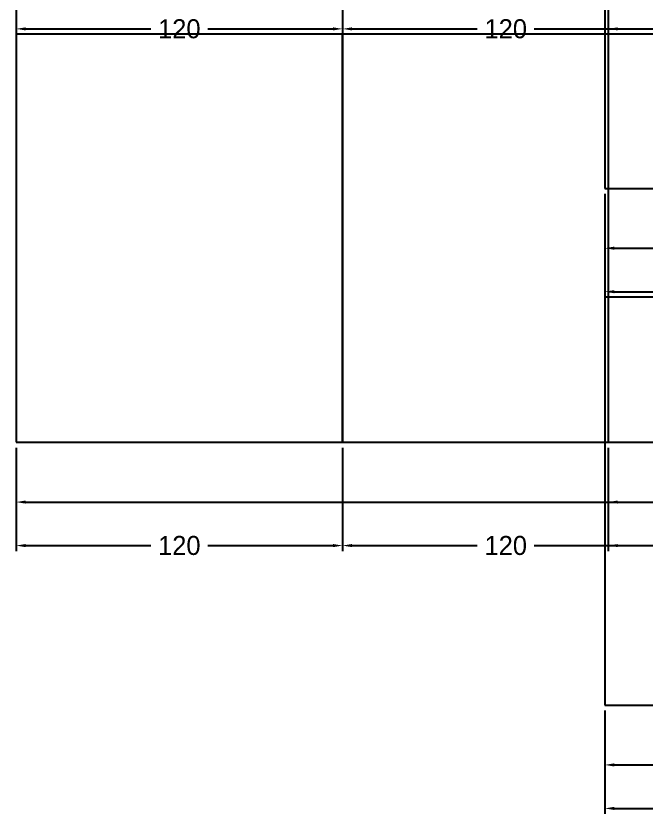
# Model space of a CAD drawing. Header units: metres. Extents: x 180 to 6304, y -9808 to 1664.
# Drawn here: x 5158.2 to 5390.1, y -4106.7 to -3810.7 of the extents above; entities that cross this region are included whole.
import ezdxf

# ---------------------------------------------------------------- set-up
doc = ezdxf.new("R2010")
doc.units = ezdxf.units.M
doc.layers.add('COTA', color=3, linetype='Continuous')
doc.dimstyles.new('COTA_VIG', dxfattribs={"dimtxt": 7, "dimasz": 3.5, "dimexe": 2, "dimexo": 2, "dimgap": 1.5, "dimtad": 1, "dimdec": 1, "dimcen": 2.5, "dimclrd": 3, "dimclre": 3, "dimclrt": 3, "dimazin": 3, "dimtfac": 1, "dimtmove": 0, "dimatfit": 3})

# ---------------------------------------------------------------- blocks, each defined once
blk = doc.blocks.new('_CLOSEDFILLED')
at = {"color": 0, "linetype": 'BYBLOCK'}
blk.add_solid([(-1, 0.164), (0, 0), (-1, -0.164)], dxfattribs=at)
blk = doc.blocks.new('*D1123')
at = {"color": 3}
for p, q in [((5158.17, -3969.44), (5158.17, -3991.44)), ((5810.17, -3969.44), (5810.17, -3991.44)), ((5161.67, -3989.44), (5473.67, -3989.44)), ((5494.67, -3989.44), (5806.67, -3989.44))]:
    blk.add_line(p, q, dxfattribs=at)
at = {"layer": 'Defpoints'}
for p in [(5158.17, -3967.44), (5810.17, -3967.44), (5158.17, -3989.44)]:
    blk.add_point(p, dxfattribs=at)
at = {"layer": 'COTA', "color": 3, "xscale": 3.5, "yscale": 3.5, "rotation": 180}
blk.add_blockref('_CLOSEDFILLED', (5158.17, -3989.44), dxfattribs=at)
at = {"layer": 'COTA', "color": 3, "xscale": 3.5, "yscale": 3.5}
blk.add_blockref('_CLOSEDFILLED', (5810.17, -3989.44), dxfattribs=at)
at = {"layer": 'COTA', "color": 3, "insert": (5484.17, -3989.44), "char_height": 7, "attachment_point": 5}
blk.add_mtext('652', dxfattribs=at)
blk = doc.blocks.new('*D1124')
at = {"color": 3}
for p, q in [((5158.17, -3969.44), (5158.17, -4007.44)), ((5278.17, -3969.44), (5278.17, -4007.44)), ((5161.67, -4005.44), (5207.67, -4005.44)), ((5228.67, -4005.44), (5274.67, -4005.44))]:
    blk.add_line(p, q, dxfattribs=at)
at = {"layer": 'Defpoints'}
for p in [(5158.17, -3967.44), (5278.17, -3967.44), (5158.17, -4005.44)]:
    blk.add_point(p, dxfattribs=at)
at = {"layer": 'COTA', "color": 3, "xscale": 3.5, "yscale": 3.5, "rotation": 180}
blk.add_blockref('_CLOSEDFILLED', (5158.17, -4005.44), dxfattribs=at)
at = {"layer": 'COTA', "color": 3, "xscale": 3.5, "yscale": 3.5}
blk.add_blockref('_CLOSEDFILLED', (5278.17, -4005.44), dxfattribs=at)
at = {"layer": 'COTA', "color": 3, "insert": (5218.17, -4005.44), "char_height": 7, "attachment_point": 5}
blk.add_mtext('120', dxfattribs=at)
blk = doc.blocks.new('*D1125')
at = {"color": 3}
for p, q in [((5278.17, -3969.44), (5278.17, -4007.44)), ((5398.17, -3969.44), (5398.17, -4007.44)), ((5281.67, -4005.44), (5327.67, -4005.44)), ((5348.67, -4005.44), (5394.67, -4005.44))]:
    blk.add_line(p, q, dxfattribs=at)
at = {"layer": 'Defpoints'}
for p in [(5278.17, -3967.44), (5398.17, -3967.44), (5278.17, -4005.44)]:
    blk.add_point(p, dxfattribs=at)
at = {"layer": 'COTA', "color": 3, "xscale": 3.5, "yscale": 3.5, "rotation": 180}
blk.add_blockref('_CLOSEDFILLED', (5278.17, -4005.44), dxfattribs=at)
at = {"layer": 'COTA', "color": 3, "xscale": 3.5, "yscale": 3.5}
blk.add_blockref('_CLOSEDFILLED', (5398.17, -4005.44), dxfattribs=at)
at = {"layer": 'COTA', "color": 3, "insert": (5338.17, -4005.44), "char_height": 7, "attachment_point": 5}
blk.add_mtext('120', dxfattribs=at)
blk = doc.blocks.new('*D1132')
at = {"color": 3}
for p, q in [((5158.17, -3779.44), (5158.17, -3817.44)), ((5278.17, -3779.44), (5278.17, -3817.44)), ((5161.67, -3815.44), (5207.67, -3815.44)), ((5228.67, -3815.44), (5274.67, -3815.44))]:
    blk.add_line(p, q, dxfattribs=at)
at = {"layer": 'Defpoints'}
for p in [(5158.17, -3777.44), (5278.17, -3777.44), (5158.17, -3815.44)]:
    blk.add_point(p, dxfattribs=at)
at = {"layer": 'COTA', "color": 3, "xscale": 3.5, "yscale": 3.5, "rotation": 180}
blk.add_blockref('_CLOSEDFILLED', (5158.17, -3815.44), dxfattribs=at)
at = {"layer": 'COTA', "color": 3, "xscale": 3.5, "yscale": 3.5}
blk.add_blockref('_CLOSEDFILLED', (5278.17, -3815.44), dxfattribs=at)
at = {"layer": 'COTA', "color": 3, "insert": (5218.17, -3815.44), "char_height": 7, "attachment_point": 5}
blk.add_mtext('120', dxfattribs=at)
blk = doc.blocks.new('*D1133')
at = {"color": 3}
for p, q in [((5278.17, -3779.44), (5278.17, -3817.44)), ((5398.17, -3779.44), (5398.17, -3817.44)), ((5281.67, -3815.44), (5327.67, -3815.44)), ((5348.67, -3815.44), (5394.67, -3815.44))]:
    blk.add_line(p, q, dxfattribs=at)
at = {"layer": 'Defpoints'}
for p in [(5278.17, -3777.44), (5398.17, -3777.44), (5278.17, -3815.44)]:
    blk.add_point(p, dxfattribs=at)
at = {"layer": 'COTA', "color": 3, "xscale": 3.5, "yscale": 3.5, "rotation": 180}
blk.add_blockref('_CLOSEDFILLED', (5278.17, -3815.44), dxfattribs=at)
at = {"layer": 'COTA', "color": 3, "xscale": 3.5, "yscale": 3.5}
blk.add_blockref('_CLOSEDFILLED', (5398.17, -3815.44), dxfattribs=at)
at = {"layer": 'COTA', "color": 3, "insert": (5338.17, -3815.44), "char_height": 7, "attachment_point": 5}
blk.add_mtext('120', dxfattribs=at)
blk = doc.blocks.new('*D1147')
at = {"color": 3}
for p, q in [((5375.84, -3969.44), (5375.84, -3991.44)), ((6027.84, -3969.44), (6027.84, -3991.44)), ((5379.34, -3989.44), (5691.34, -3989.44)), ((5712.34, -3989.44), (6024.34, -3989.44))]:
    blk.add_line(p, q, dxfattribs=at)
at = {"layer": 'Defpoints'}
for p in [(5375.84, -3967.44), (6027.84, -3967.44), (5375.84, -3989.44)]:
    blk.add_point(p, dxfattribs=at)
at = {"layer": 'COTA', "color": 3, "xscale": 3.5, "yscale": 3.5, "rotation": 180}
blk.add_blockref('_CLOSEDFILLED', (5375.84, -3989.44), dxfattribs=at)
at = {"layer": 'COTA', "color": 3, "xscale": 3.5, "yscale": 3.5}
blk.add_blockref('_CLOSEDFILLED', (6027.84, -3989.44), dxfattribs=at)
at = {"layer": 'COTA', "color": 3, "insert": (5701.84, -3989.44), "char_height": 7, "attachment_point": 5}
blk.add_mtext('652', dxfattribs=at)
blk = doc.blocks.new('*D1148')
at = {"color": 3}
for p, q in [((5375.84, -3969.44), (5375.84, -4007.44)), ((5495.84, -3969.44), (5495.84, -4007.44)), ((5379.34, -4005.44), (5425.34, -4005.44)), ((5446.34, -4005.44), (5492.34, -4005.44))]:
    blk.add_line(p, q, dxfattribs=at)
at = {"layer": 'Defpoints'}
for p in [(5375.84, -3967.44), (5495.84, -3967.44), (5375.84, -4005.44)]:
    blk.add_point(p, dxfattribs=at)
at = {"layer": 'COTA', "color": 3, "xscale": 3.5, "yscale": 3.5, "rotation": 180}
blk.add_blockref('_CLOSEDFILLED', (5375.84, -4005.44), dxfattribs=at)
at = {"layer": 'COTA', "color": 3, "xscale": 3.5, "yscale": 3.5}
blk.add_blockref('_CLOSEDFILLED', (5495.84, -4005.44), dxfattribs=at)
at = {"layer": 'COTA', "color": 3, "insert": (5435.84, -4005.44), "char_height": 7, "attachment_point": 5}
blk.add_mtext('120', dxfattribs=at)
blk = doc.blocks.new('*D1156')
at = {"color": 3}
for p, q in [((5375.84, -3779.44), (5375.84, -3817.44)), ((5495.84, -3779.44), (5495.84, -3817.44)), ((5379.34, -3815.44), (5425.34, -3815.44)), ((5446.34, -3815.44), (5492.34, -3815.44))]:
    blk.add_line(p, q, dxfattribs=at)
at = {"layer": 'Defpoints'}
for p in [(5375.84, -3777.44), (5495.84, -3777.44), (5375.84, -3815.44)]:
    blk.add_point(p, dxfattribs=at)
at = {"layer": 'COTA', "color": 3, "xscale": 3.5, "yscale": 3.5, "rotation": 180}
blk.add_blockref('_CLOSEDFILLED', (5375.84, -3815.44), dxfattribs=at)
at = {"layer": 'COTA', "color": 3, "xscale": 3.5, "yscale": 3.5}
blk.add_blockref('_CLOSEDFILLED', (5495.84, -3815.44), dxfattribs=at)
at = {"layer": 'COTA', "color": 3, "insert": (5435.84, -3815.44), "char_height": 7, "attachment_point": 5}
blk.add_mtext('120', dxfattribs=at)
blk = doc.blocks.new('*D1327')
at = {"color": 3}
for p, q in [((5374.55, -4066.09), (5374.55, -4088.09)), ((6026.55, -4066.09), (6026.55, -4088.09)), ((5378.05, -4086.09), (5690.05, -4086.09)), ((5711.05, -4086.09), (6023.05, -4086.09))]:
    blk.add_line(p, q, dxfattribs=at)
at = {"layer": 'Defpoints'}
for p in [(5374.55, -4064.09), (6026.55, -4064.09), (5374.55, -4086.09)]:
    blk.add_point(p, dxfattribs=at)
at = {"layer": 'COTA', "color": 3, "xscale": 3.5, "yscale": 3.5, "rotation": 180}
blk.add_blockref('_CLOSEDFILLED', (5374.55, -4086.09), dxfattribs=at)
at = {"layer": 'COTA', "color": 3, "xscale": 3.5, "yscale": 3.5}
blk.add_blockref('_CLOSEDFILLED', (6026.55, -4086.09), dxfattribs=at)
at = {"layer": 'COTA', "color": 3, "insert": (5700.55, -4086.09), "char_height": 7, "attachment_point": 5}
blk.add_mtext('652', dxfattribs=at)
blk = doc.blocks.new('*D1328')
at = {"color": 3}
for p, q in [((5374.55, -4066.09), (5374.55, -4104.09)), ((5494.55, -4066.09), (5494.55, -4104.09)), ((5378.05, -4102.09), (5424.05, -4102.09)), ((5445.05, -4102.09), (5491.05, -4102.09))]:
    blk.add_line(p, q, dxfattribs=at)
at = {"layer": 'Defpoints'}
for p in [(5374.55, -4064.09), (5494.55, -4064.09), (5374.55, -4102.09)]:
    blk.add_point(p, dxfattribs=at)
at = {"layer": 'COTA', "color": 3, "xscale": 3.5, "yscale": 3.5, "rotation": 180}
blk.add_blockref('_CLOSEDFILLED', (5374.55, -4102.09), dxfattribs=at)
at = {"layer": 'COTA', "color": 3, "xscale": 3.5, "yscale": 3.5}
blk.add_blockref('_CLOSEDFILLED', (5494.55, -4102.09), dxfattribs=at)
at = {"layer": 'COTA', "color": 3, "insert": (5434.55, -4102.09), "char_height": 7, "attachment_point": 5}
blk.add_mtext('120', dxfattribs=at)
blk = doc.blocks.new('*D1335')
at = {"color": 3}
for p, q in [((5374.55, -3876.09), (5374.55, -3898.09)), ((6026.55, -3876.09), (6026.55, -3898.09)), ((5378.05, -3896.09), (5690.05, -3896.09)), ((5711.05, -3896.09), (6023.05, -3896.09))]:
    blk.add_line(p, q, dxfattribs=at)
at = {"layer": 'Defpoints'}
for p in [(5374.55, -3874.09), (6026.55, -3874.09), (5374.55, -3896.09)]:
    blk.add_point(p, dxfattribs=at)
at = {"layer": 'COTA', "color": 3, "xscale": 3.5, "yscale": 3.5, "rotation": 180}
blk.add_blockref('_CLOSEDFILLED', (5374.55, -3896.09), dxfattribs=at)
at = {"layer": 'COTA', "color": 3, "xscale": 3.5, "yscale": 3.5}
blk.add_blockref('_CLOSEDFILLED', (6026.55, -3896.09), dxfattribs=at)
at = {"layer": 'COTA', "color": 3, "insert": (5700.55, -3896.09), "char_height": 7, "attachment_point": 5}
blk.add_mtext('652', dxfattribs=at)
blk = doc.blocks.new('*D1336')
at = {"color": 3}
for p, q in [((5374.55, -3876.09), (5374.55, -3914.09)), ((5494.55, -3876.09), (5494.55, -3914.09)), ((5378.05, -3912.09), (5424.05, -3912.09)), ((5445.05, -3912.09), (5491.05, -3912.09))]:
    blk.add_line(p, q, dxfattribs=at)
at = {"layer": 'Defpoints'}
for p in [(5374.55, -3874.09), (5494.55, -3874.09), (5374.55, -3912.09)]:
    blk.add_point(p, dxfattribs=at)
at = {"layer": 'COTA', "color": 3, "xscale": 3.5, "yscale": 3.5, "rotation": 180}
blk.add_blockref('_CLOSEDFILLED', (5374.55, -3912.09), dxfattribs=at)
at = {"layer": 'COTA', "color": 3, "xscale": 3.5, "yscale": 3.5}
blk.add_blockref('_CLOSEDFILLED', (5494.55, -3912.09), dxfattribs=at)
at = {"layer": 'COTA', "color": 3, "insert": (5434.55, -3912.09), "char_height": 7, "attachment_point": 5}
blk.add_mtext('120', dxfattribs=at)

msp = doc.modelspace()

# ---------------------------------------------------------------- linework, layer by layer
at = {"layer": 'Paineis'}
for points in [[(5374.55, -3874.09), (5494.55, -3874.09), (5494.55, -3724.09), (5374.55, -3724.09)], [(5158.17, -3967.44), (5278.17, -3967.44), (5278.17, -3817.44), (5158.17, -3817.44)], [(5278.17, -3967.44), (5398.17, -3967.44), (5398.17, -3817.44), (5278.17, -3817.44)], [(5375.84, -3967.44), (5495.84, -3967.44), (5495.84, -3817.44), (5375.84, -3817.44)], [(5374.55, -4064.09), (5494.55, -4064.09), (5494.55, -3914.09), (5374.55, -3914.09)]]:
    msp.add_lwpolyline(points, close=True, dxfattribs=at)

# ---------------------------------------------------------------- dimensions: what is measured, and where the dimension line sits
at = {"layer": 'COTA'}
for base, p1, p2, picture, middle in [((5158.17, -3815.44), (5158.17, -3777.44), (5278.17, -3777.44), '*D1132', (5218.17, -3815.44)), ((5278.17, -3815.44), (5278.17, -3777.44), (5398.17, -3777.44), '*D1133', (5338.17, -3815.44)), ((5375.84, -3815.44), (5375.84, -3777.44), (5495.84, -3777.44), '*D1156', (5435.84, -3815.44)), ((5374.55, -3896.09), (5374.55, -3874.09), (6026.55, -3874.09), '*D1335', (5700.55, -3896.09)), ((5374.55, -3912.09), (5374.55, -3874.09), (5494.55, -3874.09), '*D1336', (5434.55, -3912.09)), ((5158.17, -3989.44), (5158.17, -3967.44), (5810.17, -3967.44), '*D1123', (5484.17, -3989.44)), ((5158.17, -4005.44), (5158.17, -3967.44), (5278.17, -3967.44), '*D1124', (5218.17, -4005.44)), ((5278.17, -4005.44), (5278.17, -3967.44), (5398.17, -3967.44), '*D1125', (5338.17, -4005.44)), ((5375.84, -3989.44), (5375.84, -3967.44), (6027.84, -3967.44), '*D1147', (5701.84, -3989.44)), ((5375.84, -4005.44), (5375.84, -3967.44), (5495.84, -3967.44), '*D1148', (5435.84, -4005.44)), ((5374.55, -4086.09), (5374.55, -4064.09), (6026.55, -4064.09), '*D1327', (5700.55, -4086.09)), ((5374.55, -4102.09), (5374.55, -4064.09), (5494.55, -4064.09), '*D1328', (5434.55, -4102.09))]:
    dim = msp.add_linear_dim(base=base, p1=p1, p2=p2, dimstyle='COTA_VIG', dxfattribs=at)
    dim.commit()
    dim.dimension.update_dxf_attribs({"geometry": picture, "text_midpoint": middle})

doc.saveas('drawing.dxf')
